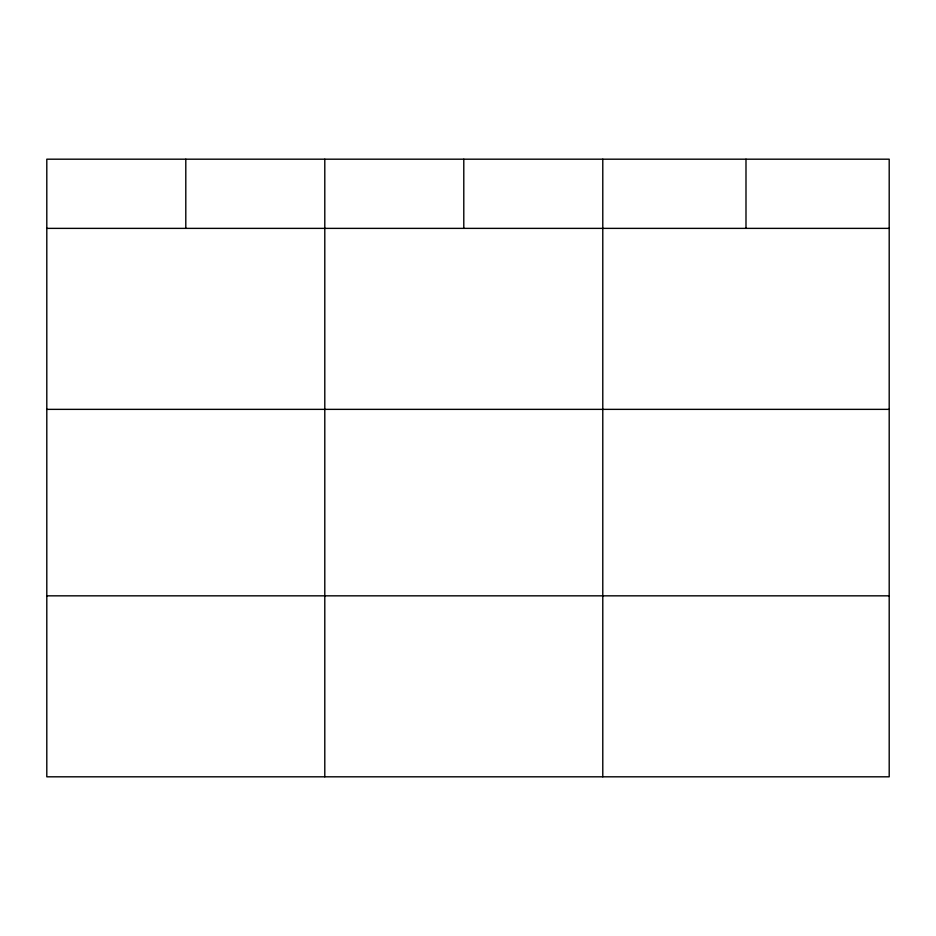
<?xml version="1.0" encoding="UTF-8"?>
<svg xmlns="http://www.w3.org/2000/svg" width="936" height="936" viewBox="0 0 936 936"><rect width="100%" height="100%" fill="white"/><g stroke="black" fill="none" stroke-linecap="round" stroke-linejoin="round"><path stroke-width="1.4" d="M889.2 409.36L889.2 159.19L46.8 159.19L46.8 776.81L889.2 776.81L889.2 409.36L46.8 409.36M46.8 228.372L889.2 228.372M46.8 595.834L889.2 595.834M745.992 159.19L745.992 228.372M602.784 159.19L602.784 776.81M463.788 159.19L463.788 228.372M324.792 159.19L324.792 776.81M185.796 159.19L185.796 228.372"/></g></svg>
